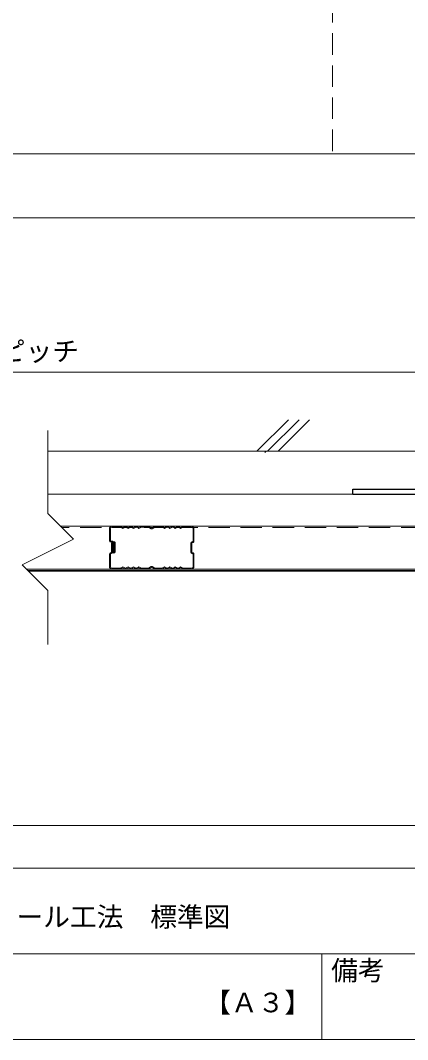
# Model space of a CAD drawing. Units: millimetres on the paper, enlarged 8 times, with parts at other scales. Extents: x -1560 to 1560, y -1077 to 1060.
# Drawn here: x 775 to 1064, y -1060 to -298 of the extents above; entities that cross this region are included whole.
import ezdxf
from ezdxf.enums import TextEntityAlignment as Align

# ---------------------------------------------------------------- set-up
doc = ezdxf.new("R2010")
doc.units = ezdxf.units.MM
doc.header["$LTSCALE"] = 8
doc.linetypes.add('DASHED2', pattern=[3, 2, -1])
for name, color, linetype, lineweight in [('3-1_吊り材', 7, 'Continuous', 18), ('3-3_野縁', 2, 'Continuous', 25), ('3-4_ブレース・補強材', 4, 'Continuous', 9), ('3-5_寸法', 4, 'Continuous', 9), ('3-6_文字', 7, 'Continuous', 18), ('F-3_野縁', 3, 'Continuous', 18), ('F-5_寸法', 7, 'Continuous', 18)]:
    doc.layers.add(name, color=color, linetype=linetype, lineweight=lineweight)
doc.layers.add('F-6_文字', color=7, linetype='Continuous')
doc.styles.add('ＭＳ ゴシック', font='')
doc.styles.get('ＭＳ ゴシック').set_extended_font_data('MS Gothic')

msp = doc.modelspace()

# ---------------------------------------------------------------- linework, layer by layer
at = {"layer": '3-1_吊り材'}
for p, q in [((795.147, -620.341), (1435.147, -620.341)), ((1435.147, -652.341), (795.147, -652.341)), ((1435.147, -676.341), (804.605, -676.341)), ((843.067, -676.372), (849.147, -676.372)), ((843.067, -677.06), (849.147, -677.06)), ((849.221, -677.078), (850.756, -677.876)), ((849.538, -676.468), (851.073, -677.266)), ((851.221, -677.266), (852.756, -676.468)), ((851.538, -677.876), (853.073, -677.078)), ((853.221, -677.078), (854.756, -677.876)), ((853.538, -676.468), (855.073, -677.266)), ((855.221, -677.266), (856.756, -676.468)), ((855.538, -677.876), (857.073, -677.078)), ((857.221, -677.078), (858.756, -677.876)), ((857.538, -676.468), (859.073, -677.266)), ((859.221, -677.266), (860.756, -676.468)), ((859.538, -677.876), (861.073, -677.078)), ((861.221, -677.078), (862.756, -677.876)), ((861.538, -676.468), (863.073, -677.266)), ((863.221, -677.266), (864.756, -676.468)), ((863.538, -677.876), (865.073, -677.078)), ((865.147, -676.372), (870.347, -676.372)), ((865.147, -677.06), (870.347, -677.06)), ((870.427, -677.082), (872.322, -678.178)), ((870.772, -676.486), (872.667, -677.583)), ((872.827, -677.583), (874.722, -676.486)), ((875.067, -677.082), (873.172, -678.178)), ((880.347, -676.372), (875.147, -676.372)), ((880.347, -677.06), (875.147, -677.06)), ((880.421, -677.078), (881.956, -677.876)), ((880.738, -676.468), (882.273, -677.266)), ((882.421, -677.266), (883.956, -676.468)), ((882.738, -677.876), (884.273, -677.078)), ((884.421, -677.078), (885.956, -677.876)), ((884.738, -676.468), (886.273, -677.266)), ((886.421, -677.266), (887.956, -676.468)), ((886.738, -677.876), (888.273, -677.078)), ((888.421, -677.078), (889.956, -677.876)), ((888.738, -676.468), (890.273, -677.266)), ((890.421, -677.266), (891.956, -676.468)), ((890.738, -677.876), (892.273, -677.078)), ((892.421, -677.078), (893.956, -677.876)), ((892.738, -676.468), (894.273, -677.266)), ((894.421, -677.266), (895.956, -676.468)), ((894.738, -677.876), (896.273, -677.078)), ((902.427, -676.372), (896.347, -676.372)), ((902.427, -677.06), (896.347, -677.06)), ((841.147, -687.068), (841.147, -678.292)), ((841.835, -687.068), (841.835, -678.292)), ((903.659, -687.498), (903.659, -678.292)), ((904.347, -687.498), (904.347, -678.292)), ((842.315, -687.548), (843.779, -687.548)), ((842.315, -688.236), (843.779, -688.236)), ((842.747, -695.858), (842.747, -689.268)), ((843.435, -689.26), (844.123, -689.26)), ((843.435, -695.858), (843.435, -689.268)), ((844.123, -695.468), (844.123, -689.268)), ((845.499, -695.476), (845.499, -689.268)), ((902.059, -695.85), (902.059, -688.894)), ((903.465, -687.758), (902.743, -687.975)), ((902.747, -695.85), (902.747, -688.894)), ((902.941, -688.634), (903.663, -688.417)), ((841.147, -697.254), (841.147, -706.452)), ((841.831, -696.335), (842.553, -696.118)), ((841.835, -697.254), (841.835, -706.452)), ((842.751, -696.777), (842.029, -696.994)), ((903.465, -696.986), (902.743, -696.769)), ((902.941, -696.11), (903.663, -696.327)), ((903.659, -697.246), (903.659, -706.452)), ((904.347, -697.246), (904.347, -706.452)), ((843.067, -707.684), (849.147, -707.684)), ((849.221, -707.666), (850.756, -706.868)), ((849.538, -708.276), (851.073, -707.478)), ((851.221, -707.478), (852.756, -708.276)), ((851.538, -706.868), (853.073, -707.666)), ((853.221, -707.666), (854.756, -706.868)), ((853.538, -708.276), (855.073, -707.478)), ((855.221, -707.478), (856.756, -708.276)), ((855.538, -706.868), (857.073, -707.666)), ((857.221, -707.666), (858.756, -706.868)), ((857.538, -708.276), (859.073, -707.478)), ((859.221, -707.478), (860.756, -708.276)), ((859.538, -706.868), (861.073, -707.666)), ((861.221, -707.666), (862.756, -706.868)), ((861.538, -708.276), (863.073, -707.478)), ((863.221, -707.478), (864.756, -708.276)), ((863.538, -706.868), (865.073, -707.666)), ((865.147, -707.684), (870.347, -707.684)), ((870.427, -707.663), (872.322, -706.566)), ((870.772, -708.258), (872.667, -707.162)), ((872.827, -707.162), (874.722, -708.258)), ((875.067, -707.663), (873.172, -706.566)), ((880.347, -707.684), (875.147, -707.684)), ((880.421, -707.666), (881.956, -706.868)), ((880.738, -708.276), (882.273, -707.478)), ((882.421, -707.478), (883.956, -708.276)), ((882.738, -706.868), (884.273, -707.666)), ((884.421, -707.666), (885.956, -706.868)), ((884.738, -708.276), (886.273, -707.478)), ((886.421, -707.478), (887.956, -708.276)), ((886.738, -706.868), (888.273, -707.666)), ((888.421, -707.666), (889.956, -706.868)), ((888.738, -708.276), (890.273, -707.478)), ((890.421, -707.478), (891.956, -708.276)), ((890.738, -706.868), (892.273, -707.666)), ((892.421, -707.666), (893.956, -706.868)), ((892.738, -708.276), (894.273, -707.478)), ((894.421, -707.478), (895.956, -708.276)), ((894.738, -706.868), (896.273, -707.666)), ((902.427, -707.684), (896.347, -707.684)), ((843.067, -708.372), (849.147, -708.372)), ((865.147, -708.372), (870.347, -708.372)), ((880.347, -708.372), (875.147, -708.372)), ((902.427, -708.372), (896.347, -708.372))]:
    msp.add_line(p, q, dxfattribs=at)
msp.add_lwpolyline([(844.123, -695.468), (844.811, -695.468), (844.811, -689.268)], dxfattribs=at)
for centre, radius, start, end in [((843.067, -678.292), 1.92, 90, 180), ((843.067, -678.292), 1.232, 90, 180), ((849.147, -677.22), 0.848, 62.52154, 90), ((849.147, -677.22), 0.16, 62.52154, 90), ((851.147, -677.124), 0.848, 242.52154, 297.47846), ((851.147, -677.124), 0.16, 242.52154, 297.47846), ((853.147, -677.22), 0.848, 90, 117.47846), ((853.147, -677.22), 0.16, 90, 117.47846), ((853.147, -677.22), 0.848, 62.52154, 90), ((853.147, -677.22), 0.16, 62.52154, 90), ((855.147, -677.124), 0.848, 242.52154, 297.47846), ((855.147, -677.124), 0.16, 242.52154, 297.47846), ((857.147, -677.22), 0.848, 90, 117.47846), ((857.147, -677.22), 0.16, 90, 117.47846), ((857.147, -677.22), 0.848, 62.52154, 90), ((857.147, -677.22), 0.16, 62.52154, 90), ((859.147, -677.124), 0.848, 242.52154, 297.47846), ((859.147, -677.124), 0.16, 242.52154, 297.47846), ((861.147, -677.22), 0.848, 90, 117.47846), ((861.147, -677.22), 0.16, 90, 117.47846), ((861.147, -677.22), 0.848, 62.52154, 90), ((861.147, -677.22), 0.16, 62.52154, 90), ((863.147, -677.124), 0.848, 242.52154, 297.47846), ((863.147, -677.124), 0.16, 242.52154, 297.47846), ((865.147, -677.22), 0.848, 90, 117.47846), ((865.147, -677.22), 0.16, 90, 117.47846), ((870.347, -677.22), 0.848, 59.94794, 90), ((870.347, -677.22), 0.16, 59.94794, 90), ((872.747, -677.444), 0.16, 239.94794, 300.05206), ((875.147, -677.22), 0.848, 90, 120.05206), ((875.147, -677.22), 0.16, 90, 120.05206), ((880.347, -677.22), 0.848, 62.52154, 90), ((880.347, -677.22), 0.16, 62.52154, 90), ((882.347, -677.124), 0.848, 242.52154, 297.47846), ((882.347, -677.124), 0.16, 242.52154, 297.47846), ((884.347, -677.22), 0.848, 90, 117.47846), ((884.347, -677.22), 0.16, 90, 117.47846), ((884.347, -677.22), 0.848, 62.52154, 90), ((884.347, -677.22), 0.16, 62.52154, 90), ((886.347, -677.124), 0.848, 242.52154, 297.47846), ((886.347, -677.124), 0.16, 242.52154, 297.47846), ((888.347, -677.22), 0.848, 90, 117.47846), ((888.347, -677.22), 0.16, 90, 117.47846), ((888.347, -677.22), 0.848, 62.52154, 90), ((888.347, -677.22), 0.16, 62.52154, 90), ((890.347, -677.124), 0.848, 242.52154, 297.47846), ((890.347, -677.124), 0.16, 242.52154, 297.47846), ((892.347, -677.22), 0.848, 90, 117.47846), ((892.347, -677.22), 0.16, 90, 117.47846), ((892.347, -677.22), 0.848, 62.52154, 90), ((892.347, -677.22), 0.16, 62.52154, 90), ((894.347, -677.124), 0.848, 242.52154, 297.47846), ((894.347, -677.124), 0.16, 242.52154, 297.47846), ((896.347, -677.22), 0.848, 90, 117.47846), ((896.347, -677.22), 0.16, 90, 117.47846), ((902.427, -678.292), 1.92, 0, 90), ((902.427, -678.292), 1.232, 0, 90), ((872.747, -677.444), 0.848, 239.94794, 300.05206), ((842.315, -687.068), 1.168, 180, 270), ((842.315, -687.068), 0.48, 180, 270), ((843.779, -689.268), 1.032, 90, 180), ((843.779, -689.268), 0.344, 90, 180), ((843.779, -689.268), 1.72, 0, 90), ((843.779, -689.268), 1.032, 0, 90), ((843.779, -689.268), 0.344, 0, 90), ((903.019, -688.894), 0.96, 106.7, 180), ((903.019, -688.894), 0.272, 106.7, 180), ((903.387, -687.498), 0.272, 286.7, 0), ((903.387, -687.498), 0.96, 286.7, 0), ((842.107, -697.254), 0.96, 106.7, 180), ((842.107, -697.254), 0.272, 106.7, 180), ((842.475, -695.858), 0.272, 286.7, 0), ((842.475, -695.858), 0.96, 286.7, 360), ((844.467, -695.476), 1.032, 180, 270), ((844.467, -695.468), 0.344, 180, 270), ((844.467, -695.468), 0.344, 270, 0), ((844.467, -695.476), 1.032, 270, 0), ((903.019, -695.85), 0.96, 180, 253.3), ((903.019, -695.85), 0.272, 180, 253.3), ((903.387, -697.246), 0.272, 0, 73.3), ((903.387, -697.246), 0.96, 0, 73.3), ((843.067, -706.452), 1.92, 180, 270), ((843.067, -706.452), 1.232, 180, 270), ((849.147, -707.524), 0.16, 270, 297.47846), ((849.147, -707.524), 0.848, 270, 297.47846), ((851.147, -707.62), 0.848, 62.52154, 117.47846), ((851.147, -707.62), 0.16, 62.52154, 117.47846), ((853.147, -707.524), 0.848, 242.52154, 270), ((853.147, -707.524), 0.16, 242.52154, 270), ((853.147, -707.524), 0.16, 270, 297.47846), ((853.147, -707.524), 0.848, 270, 297.47846), ((855.147, -707.62), 0.848, 62.52154, 117.47846), ((855.147, -707.62), 0.16, 62.52154, 117.47846), ((857.147, -707.524), 0.848, 242.52154, 270), ((857.147, -707.524), 0.16, 242.52154, 270), ((857.147, -707.524), 0.16, 270, 297.47846), ((857.147, -707.524), 0.848, 270, 297.47846), ((859.147, -707.62), 0.848, 62.52154, 117.47846), ((859.147, -707.62), 0.16, 62.52154, 117.47846), ((861.147, -707.524), 0.848, 242.52154, 270), ((861.147, -707.524), 0.16, 242.52154, 270), ((861.147, -707.524), 0.16, 270, 297.47846), ((861.147, -707.524), 0.848, 270, 297.47846), ((863.147, -707.62), 0.848, 62.52154, 117.47846), ((863.147, -707.62), 0.16, 62.52154, 117.47846), ((865.147, -707.524), 0.848, 242.52154, 270), ((865.147, -707.524), 0.16, 242.52154, 270), ((870.347, -707.524), 0.16, 270, 300.05206), ((870.347, -707.524), 0.848, 270, 300.05206), ((872.747, -707.3), 0.848, 59.94794, 120.05206), ((872.747, -707.3), 0.16, 59.94794, 120.05206), ((875.147, -707.524), 0.848, 239.94794, 270), ((875.147, -707.524), 0.16, 239.94794, 270), ((880.347, -707.524), 0.16, 270, 297.47846), ((880.347, -707.524), 0.848, 270, 297.47846), ((882.347, -707.62), 0.848, 62.52154, 117.47846), ((882.347, -707.62), 0.16, 62.52154, 117.47846), ((884.347, -707.524), 0.848, 242.52154, 270), ((884.347, -707.524), 0.16, 242.52154, 270), ((884.347, -707.524), 0.16, 270, 297.47846), ((884.347, -707.524), 0.848, 270, 297.47846), ((886.347, -707.62), 0.848, 62.52154, 117.47846), ((886.347, -707.62), 0.16, 62.52154, 117.47846), ((888.347, -707.524), 0.848, 242.52154, 270), ((888.347, -707.524), 0.16, 242.52154, 270), ((888.347, -707.524), 0.16, 270, 297.47846), ((888.347, -707.524), 0.848, 270, 297.47846), ((890.347, -707.62), 0.848, 62.52154, 117.47846), ((890.347, -707.62), 0.16, 62.52154, 117.47846), ((892.347, -707.524), 0.848, 242.52154, 270), ((892.347, -707.524), 0.16, 242.52154, 270), ((892.347, -707.524), 0.16, 270, 297.47846), ((892.347, -707.524), 0.848, 270, 297.47846), ((894.347, -707.62), 0.848, 62.52154, 117.47846), ((894.347, -707.62), 0.16, 62.52154, 117.47846), ((896.347, -707.524), 0.848, 242.52154, 270), ((896.347, -707.524), 0.16, 242.52154, 270), ((902.427, -706.452), 1.92, 270, 0), ((902.427, -706.452), 1.232, 270, 0)]:
    msp.add_arc(centre, radius, start, end, dxfattribs=at)
at = {"layer": '3-3_野縁'}
for q in [(1023.147, -648.661), (1103.047, -652.341)]:
    msp.add_line((1023.147, -652.341), q, dxfattribs=at)
msp.add_lwpolyline([(1023.147, -648.661), (1103.047, -648.661), (1127.247, -648.661)], dxfattribs=at)
at = {"layer": '3-4_ブレース・補強材'}
for p, q in [((974.996, -596.781), (951.436, -620.341)), ((982.916, -596.781), (959.356, -620.341)), ((990.836, -596.781), (967.276, -620.341)), ((957.33, -621.278), (958.267, -620.341)), ((1435.147, -708.372), (779.036, -708.372)), ((1435.147, -709.332), (779.996, -709.332)), ((780.605, -709.941), (1435.147, -709.941))]:
    msp.add_line(p, q, dxfattribs=at)
at = {"layer": '3-4_ブレース・補強材', "linetype": 'DASHED2'}
msp.add_line((1435.147, -677.301), (805.565, -677.301), dxfattribs=at)
at = {"layer": '3-5_寸法'}
msp.add_line((433.956, -561.283), (1115.147, -561.283), dxfattribs=at)
at = {"layer": '3-6_文字'}
for p, q in [((795.147, -666.883), (795.147, -604.781)), ((795.147, -764.781), (795.147, -724.483))]:
    msp.add_line(p, q, dxfattribs=at)
msp.add_lwpolyline([(795.147, -724.483), (775.947, -705.283), (814.347, -686.083), (795.147, -666.883)], dxfattribs=at)
at = {"layer": 'F-3_野縁'}
for p, q in [((16, -398), (1528, -398)), ((16, -446), (1528, -446)), ((16, -900), (1528, -900)), ((-1560, -932), (1560, -932)), ((-1560, -1060), (1560, -1060))]:
    msp.add_line(p, q, dxfattribs=at)
at = {"layer": 'F-3_野縁', "color": 7}
for p, q in [((80, -996), (1560, -996)), ((1000, -996), (1000, -1060)), ((1000, -996), (1000, -1060))]:
    msp.add_line(p, q, dxfattribs=at)
at = {"layer": 'F-5_寸法', "color": 3, "linetype": 'DASHED2'}
msp.add_line((1008, 1012), (1008, -398), dxfattribs=at)

# ---------------------------------------------------------------- texts
at = {"layer": '3-5_寸法', "color": 7, "style": 'ＭＳ ゴシック'}
msp.add_text('土台ピッチ', height=14.66, dxfattribs=at).set_placement((718.459, -557.283), align=Align.BOTTOM_LEFT)
at = {"layer": 'F-6_文字', "style": 'ＭＳ ゴシック'}
for s, p in [('SQスリムウォール工法\u3000標準図', (651.703, -980)), ('備考', (1006.903, -1020)), ('【Ａ３】', (912, -1044))]:
    msp.add_text(s, height=14.66, dxfattribs=at).set_placement(p, align=Align.BOTTOM_LEFT)

doc.saveas('drawing.dxf')
